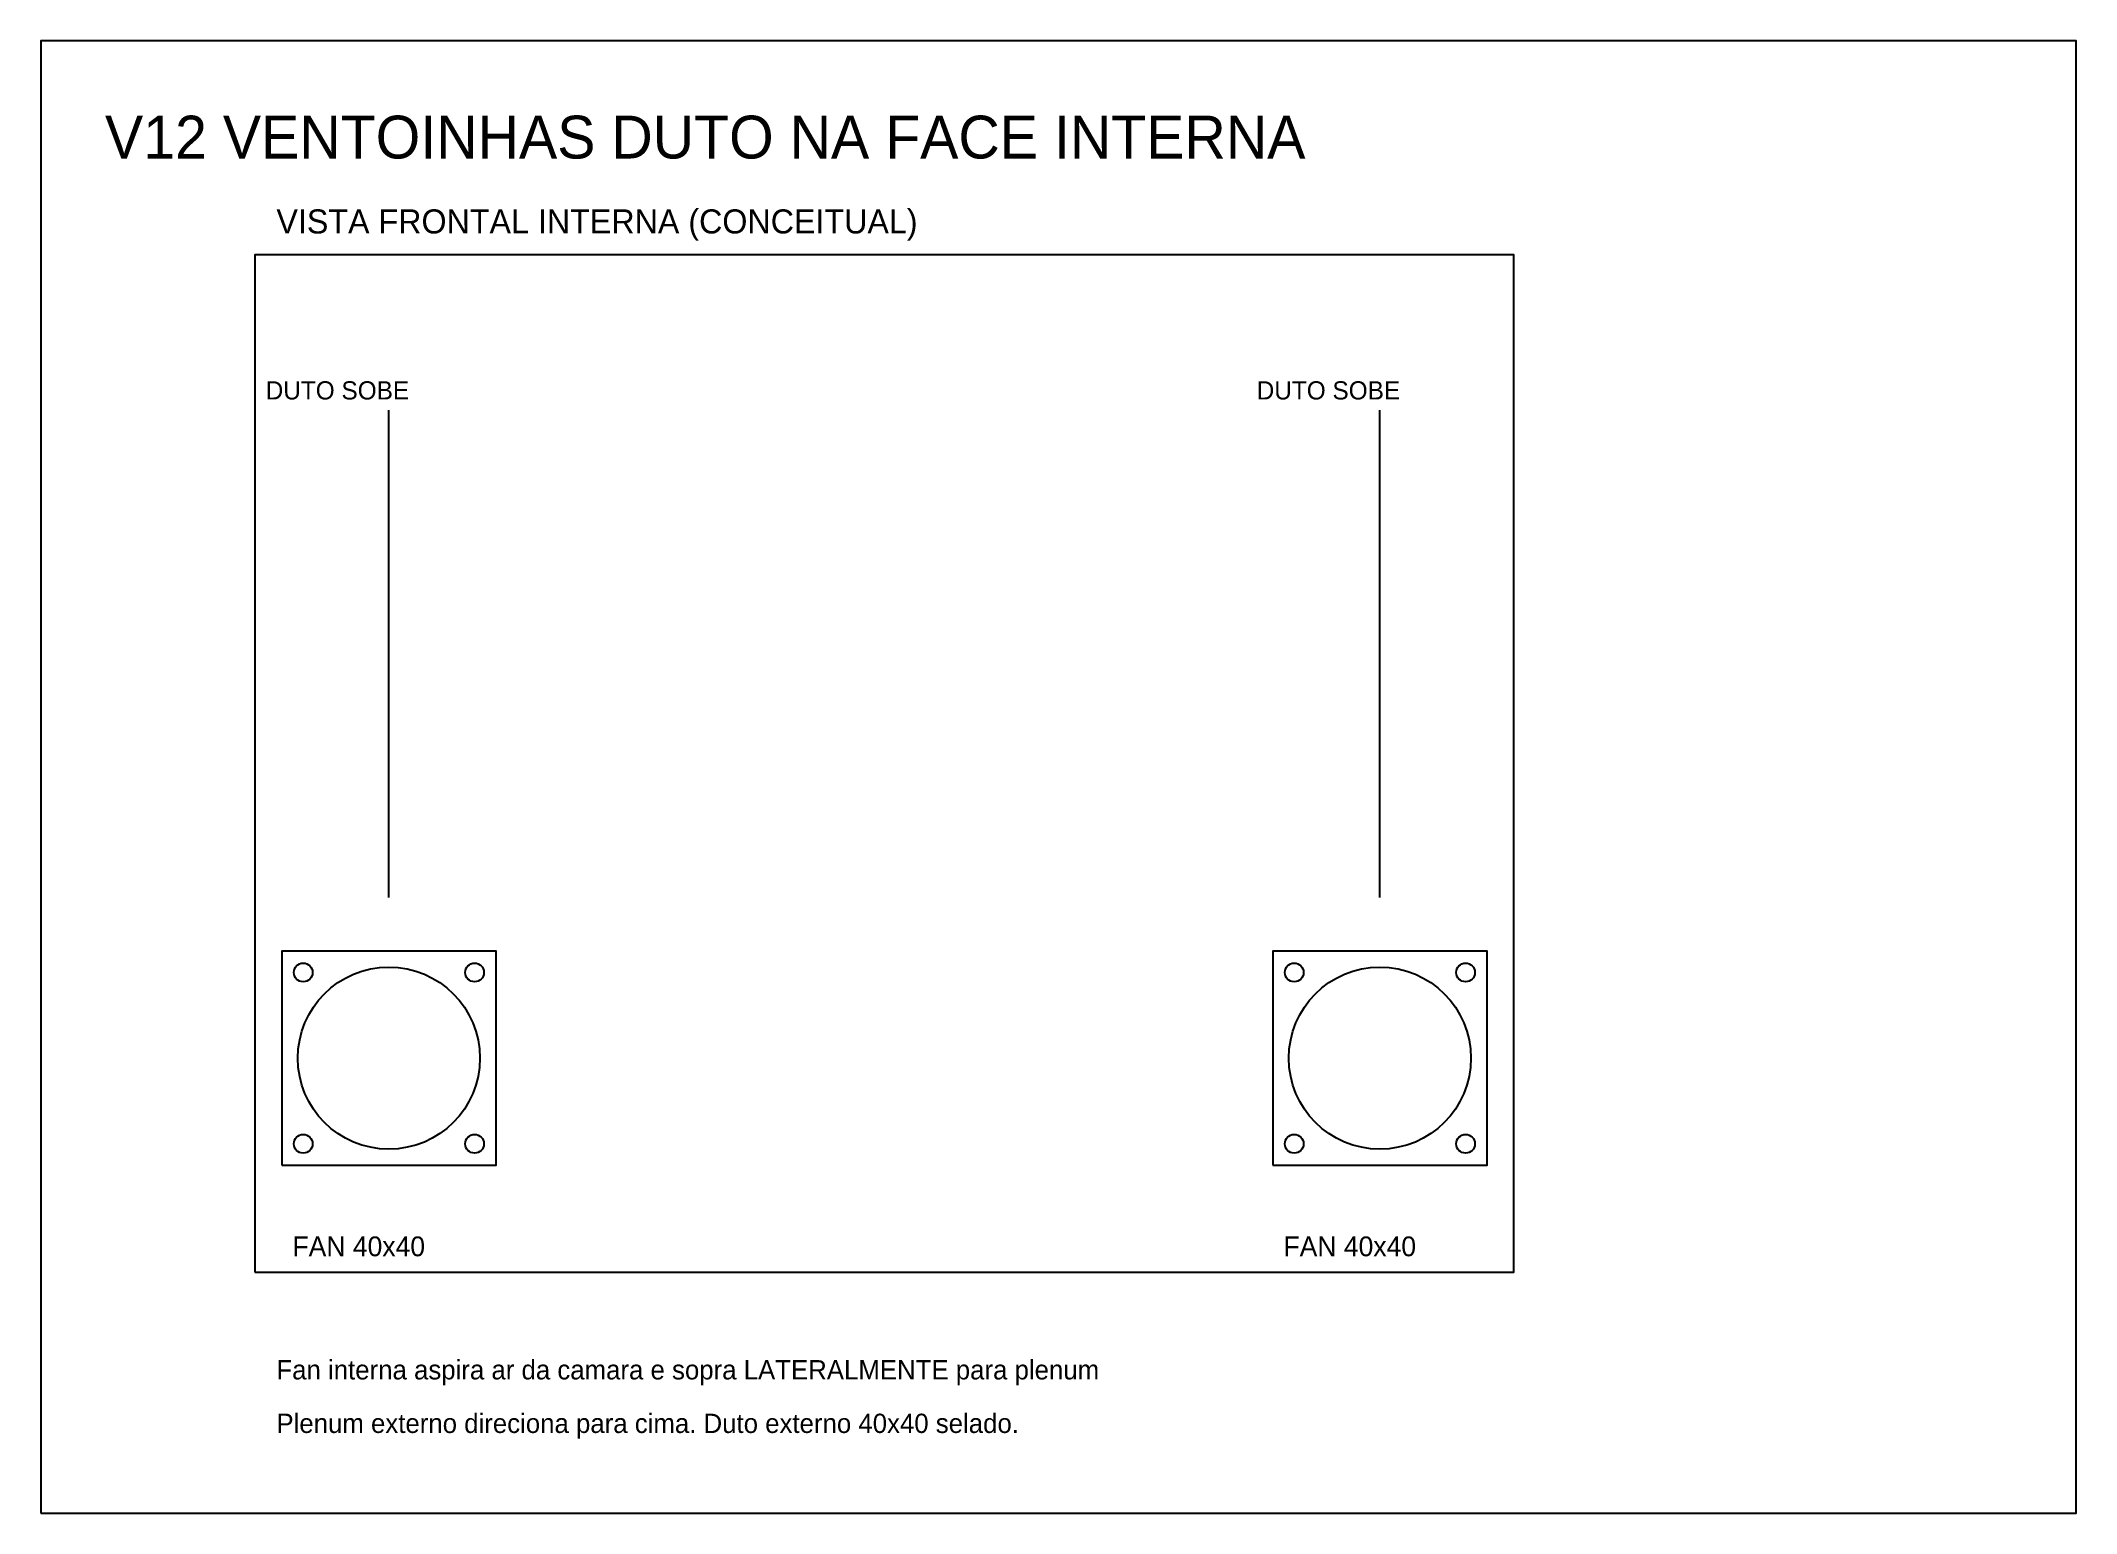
# Model space of a CAD drawing. Header units: metres. Extents: x 0 to 380, y 0 to 275.
import ezdxf

# ---------------------------------------------------------------- set-up
doc = ezdxf.new("R2010")
doc.units = ezdxf.units.M
for name, color, linetype in [('CORTE', 7, 'Continuous'), ('GRAVACAO', 5, 'Continuous'), ('TEXTO', 2, 'Continuous')]:
    doc.layers.add(name, color=color, linetype=linetype)

msp = doc.modelspace()

# ---------------------------------------------------------------- linework, layer by layer
at = {"layer": 'CORTE'}
for centre, radius in [((49, 101), 1.75), ((81, 101), 1.75), ((234, 101), 1.75), ((266, 101), 1.75), ((65, 85), 17), ((250, 85), 17), ((49, 69), 1.75), ((81, 69), 1.75), ((234, 69), 1.75), ((266, 69), 1.75)]:
    msp.add_circle(centre, radius, dxfattribs=at)
at = {"layer": 'GRAVACAO'}
for p, q in [((65, 115), (65, 206)), ((250, 115), (250, 206))]:
    msp.add_line(p, q, dxfattribs=at)
for points in [[(0, 0), (380, 0), (380, 275), (0, 275)], [(40, 45), (275, 45), (275, 235), (40, 235)], [(45, 65), (85, 65), (85, 105), (45, 105)], [(230, 65), (270, 65), (270, 105), (230, 105)]]:
    msp.add_lwpolyline(points, close=True, dxfattribs=at)

# ---------------------------------------------------------------- texts
at = {"layer": 'TEXTO'}
for s, height, p in [('V12 VENTOINHAS DUTO NA FACE INTERNA', 8, (12, 253)), ('VISTA FRONTAL INTERNA (CONCEITUAL)', 4.5, (44, 239)), ('DUTO SOBE', 3.4, (42, 208)), ('DUTO SOBE', 3.4, (227, 208)), ('FAN 40x40', 3.7, (47, 48)), ('FAN 40x40', 3.7, (232, 48)), ('Fan interna aspira ar da camara e sopra LATERALMENTE para plenum', 3.6, (44, 25)), ('Plenum externo direciona para cima. Duto externo 40x40 selado.', 3.6, (44, 15))]:
    msp.add_text(s, height=height, dxfattribs=at).set_placement(p)

doc.saveas('drawing.dxf')
